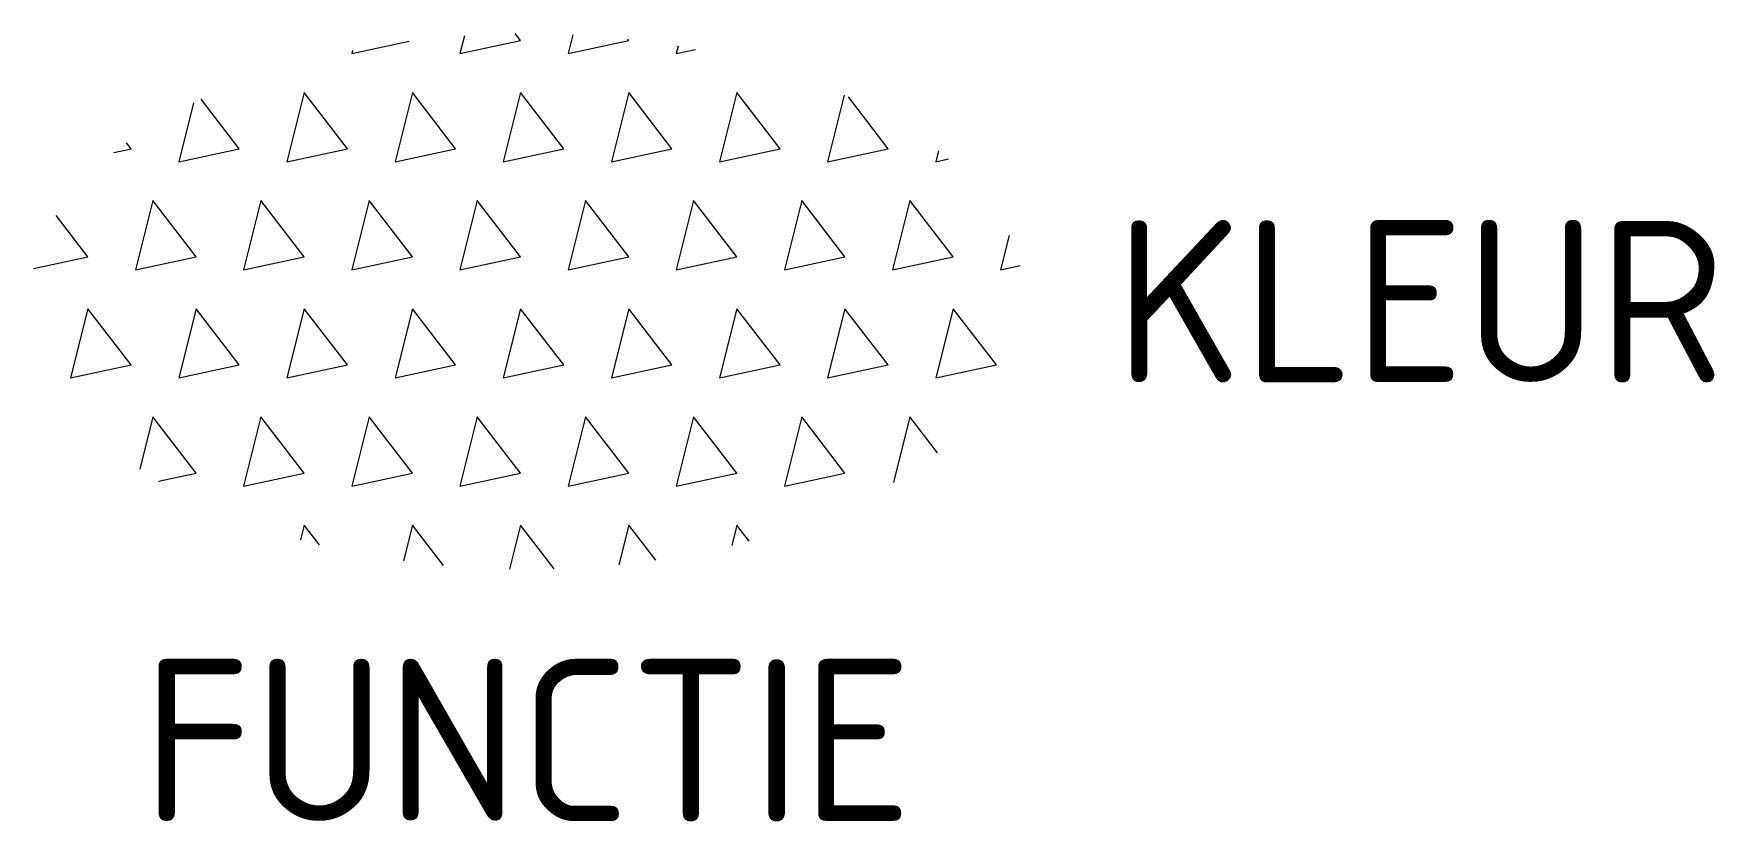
# Model space of a CAD drawing. Header units: metres. Extents: x -5.5 to 13.2, y -5.8 to 3.
import ezdxf
from ezdxf.enums import TextEntityAlignment as Align

# ---------------------------------------------------------------- set-up
doc = ezdxf.new("R2010")
doc.units = ezdxf.units.M
doc.styles.add('NLCS-ISO', font='NLCS-ISO.ttf')

msp = doc.modelspace()

# ---------------------------------------------------------------- linework, layer by layer
for p, q in [((-1.949, 2.754), (-1.313, 2.89)), ((-0.698, 2.951), (-0.747, 2.754)), ((-0.747, 2.754), (-0.075, 2.898)), ((-0.075, 2.898), (-0.133, 2.974)), ((0.506, 2.962), (0.454, 2.754)), ((0.454, 2.754), (1.127, 2.898)), ((1.127, 2.898), (1.114, 2.914)), ((1.676, 2.835), (1.655, 2.754)), ((-1.941, 2.785), (-1.949, 2.754)), ((1.655, 2.754), (1.87, 2.799)), ((-3.198, 1.696), (-3.621, 2.247)), ((-2.477, 2.321), (-2.669, 1.552)), ((-1.997, 1.696), (-2.477, 2.321)), ((-1.276, 2.321), (-1.468, 1.552)), ((-0.795, 1.696), (-1.276, 2.321)), ((-0.075, 2.321), (-0.267, 1.552)), ((0.406, 1.696), (-0.075, 2.321)), ((1.127, 2.321), (0.935, 1.552)), ((1.607, 1.696), (1.127, 2.321)), ((2.328, 2.321), (2.136, 1.552)), ((2.809, 1.696), (2.328, 2.321)), ((3.522, 2.292), (3.337, 1.552)), ((4.01, 1.696), (3.567, 2.272)), ((-3.707, 2.206), (-3.871, 1.552)), ((2.144, 1.971), (2.144, 1.971)), ((2.144, 1.971), (2.144, 1.971)), ((-4.591, 1.655), (-4.399, 1.696)), ((-4.399, 1.696), (-4.45, 1.763)), ((-3.871, 1.552), (-3.198, 1.696)), ((-2.669, 1.552), (-1.997, 1.696)), ((-1.468, 1.552), (-0.795, 1.696)), ((-0.267, 1.552), (0.406, 1.696)), ((0.935, 1.552), (1.607, 1.696)), ((2.136, 1.552), (2.809, 1.696)), ((3.337, 1.552), (4.01, 1.696)), ((4.569, 1.673), (4.538, 1.552)), ((4.538, 1.552), (4.679, 1.582)), ((-4.88, 0.495), (-5.233, 0.954)), ((-4.159, 1.12), (-4.351, 0.351)), ((-3.678, 0.495), (-4.159, 1.12)), ((-2.958, 1.12), (-3.15, 0.351)), ((-2.477, 0.495), (-2.958, 1.12)), ((-1.756, 1.12), (-1.949, 0.351)), ((-1.276, 0.495), (-1.756, 1.12)), ((-0.555, 1.12), (-0.747, 0.351)), ((-0.075, 0.495), (-0.555, 1.12)), ((0.646, 1.12), (0.454, 0.351)), ((1.127, 0.495), (0.646, 1.12)), ((1.847, 1.12), (1.655, 0.351)), ((2.328, 0.495), (1.847, 1.12)), ((3.049, 1.12), (2.857, 0.351)), ((3.529, 0.495), (3.049, 1.12)), ((4.25, 1.12), (4.058, 0.351)), ((4.731, 0.495), (4.25, 1.12)), ((5.355, 0.733), (5.259, 0.351)), ((-5.483, 0.366), (-4.88, 0.495)), ((-4.351, 0.351), (-3.678, 0.495)), ((-3.15, 0.351), (-2.477, 0.495)), ((-1.949, 0.351), (-1.276, 0.495)), ((-0.747, 0.351), (-0.075, 0.495)), ((0.454, 0.351), (1.127, 0.495)), ((1.655, 0.351), (2.328, 0.495)), ((2.857, 0.351), (3.529, 0.495)), ((4.058, 0.351), (4.731, 0.495)), ((5.259, 0.351), (5.475, 0.397)), ((-4.88, -0.081), (-5.072, -0.85)), ((-4.399, -0.706), (-4.88, -0.081)), ((-3.678, -0.081), (-3.871, -0.85)), ((-3.198, -0.706), (-3.678, -0.081)), ((-2.477, -0.081), (-2.669, -0.85)), ((-1.997, -0.706), (-2.477, -0.081)), ((-1.276, -0.081), (-1.468, -0.85)), ((-0.795, -0.706), (-1.276, -0.081)), ((-0.075, -0.081), (-0.267, -0.85)), ((0.406, -0.706), (-0.075, -0.081)), ((1.127, -0.081), (0.935, -0.85)), ((1.607, -0.706), (1.127, -0.081)), ((2.328, -0.081), (2.136, -0.85)), ((2.809, -0.706), (2.328, -0.081)), ((3.529, -0.081), (3.337, -0.85)), ((4.01, -0.706), (3.529, -0.081)), ((4.731, -0.081), (4.538, -0.85)), ((5.211, -0.706), (4.731, -0.081)), ((-5.072, -0.85), (-4.399, -0.706)), ((-3.871, -0.85), (-3.198, -0.706)), ((-2.669, -0.85), (-1.997, -0.706)), ((-1.468, -0.85), (-0.795, -0.706)), ((-0.267, -0.85), (0.406, -0.706)), ((0.935, -0.85), (1.607, -0.706)), ((2.136, -0.85), (2.809, -0.706)), ((3.337, -0.85), (4.01, -0.706)), ((4.538, -0.85), (5.211, -0.706)), ((-4.159, -1.283), (-4.305, -1.865)), ((-3.678, -1.907), (-4.159, -1.283)), ((-2.958, -1.283), (-3.15, -2.052)), ((-2.477, -1.907), (-2.958, -1.283)), ((-1.756, -1.283), (-1.949, -2.052)), ((-1.276, -1.907), (-1.756, -1.283)), ((-0.555, -1.283), (-0.747, -2.052)), ((-0.075, -1.907), (-0.555, -1.283)), ((0.646, -1.283), (0.454, -2.052)), ((1.127, -1.907), (0.646, -1.283)), ((1.847, -1.283), (1.655, -2.052)), ((2.328, -1.907), (1.847, -1.283)), ((3.049, -1.283), (2.857, -2.052)), ((3.529, -1.907), (3.049, -1.283)), ((4.25, -1.283), (4.067, -2.013)), ((4.557, -1.682), (4.25, -1.283)), ((-4.096, -1.997), (-3.678, -1.907)), ((-3.15, -2.052), (-2.477, -1.907)), ((-1.949, -2.052), (-1.276, -1.907)), ((-0.747, -2.052), (-0.075, -1.907)), ((0.454, -2.052), (1.127, -1.907)), ((1.655, -2.052), (2.328, -1.907)), ((2.857, -2.052), (3.529, -1.907)), ((-2.477, -2.484), (-2.518, -2.648)), ((-2.309, -2.703), (-2.477, -2.484)), ((-1.276, -2.484), (-1.375, -2.881)), ((-0.931, -2.932), (-1.276, -2.484)), ((-0.075, -2.484), (-0.197, -2.973)), ((0.3, -2.971), (-0.075, -2.484)), ((1.127, -2.484), (1.017, -2.924)), ((1.427, -2.874), (1.127, -2.484)), ((2.328, -2.484), (2.271, -2.712)), ((2.465, -2.662), (2.328, -2.484))]:
    msp.add_line(p, q)

# ---------------------------------------------------------------- texts
at = {"style": 'NLCS-ISO'}
msp.add_attdef('KLEUR', text='', height=1.8, dxfattribs=at).set_placement((6.525, 0), align=Align.MIDDLE_LEFT)
at = {"style": 'NLCS-ISO', "flags": 1}
msp.add_attdef('FUNCTIE', text='', height=1.8, dxfattribs=at).set_placement((0, -3.975), align=Align.TOP_CENTER)

doc.saveas('drawing.dxf')
